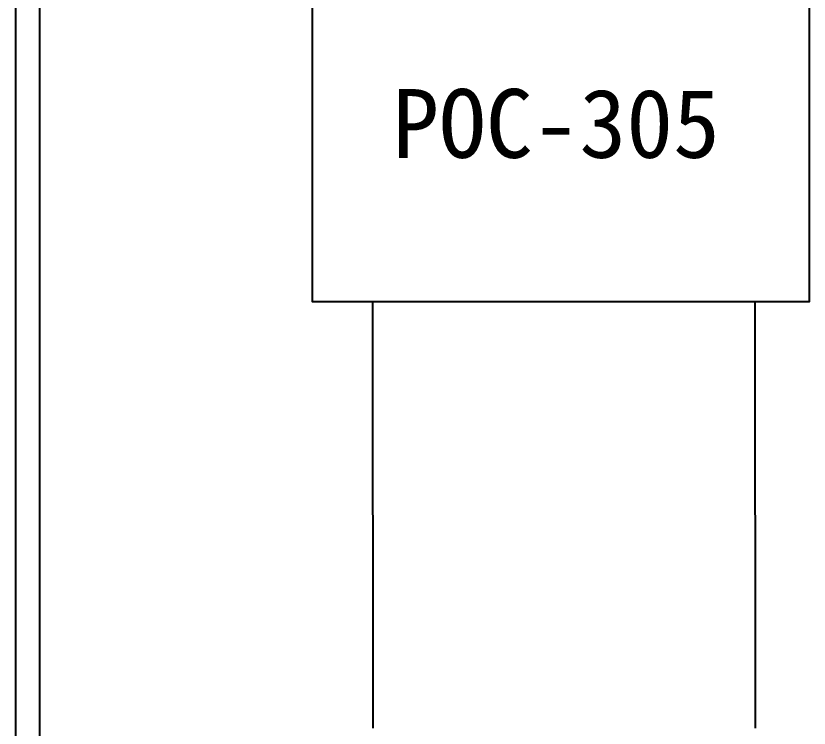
# Model space of a CAD drawing. Extents: x 10 to 297, y 3 to 207.
# Drawn here: x 10 to 51.5, y 60.88 to 98.13 of the extents above; entities that cross this region are included whole.
import ezdxf

# ---------------------------------------------------------------- set-up
doc = ezdxf.new("R2010")
doc.units = 0
doc.layers.get('0').update_dxf_attribs({"linetype": 'CONTINUOUS'})
doc.layers.add('圖框層', color=7, linetype='CONTINUOUS')
doc.layers.add('標尺寸層', color=3, linetype='CONTINUOUS')
doc.styles.add('STSL', font='kaiu.ttf')

msp = doc.modelspace()

# ---------------------------------------------------------------- linework, layer by layer
for p, q in [((28.662, 83.175), (28.671, 60.883)), ((48.662, 83.175), (48.671, 60.883))]:
    msp.add_line(p, q)
at = {"layer": '圖框層', "color": 7}
for p, q in [((10, 3), (10, 206.969)), ((11.25, 4.25), (11.25, 205.719))]:
    msp.add_line(p, q, dxfattribs=at)
at = {"layer": '標尺寸層', "color": 7}
msp.add_lwpolyline([(25.511, 100.552), (51.503, 100.552), (51.503, 83.175), (25.511, 83.175)], close=True, dxfattribs=at)

# ---------------------------------------------------------------- texts
at = {"layer": '圖框層', "color": 4, "style": 'STSL'}
msp.add_text('POC-305', height=3.6, dxfattribs=at).set_placement((29.691, 90.706))

doc.saveas('drawing.dxf')
